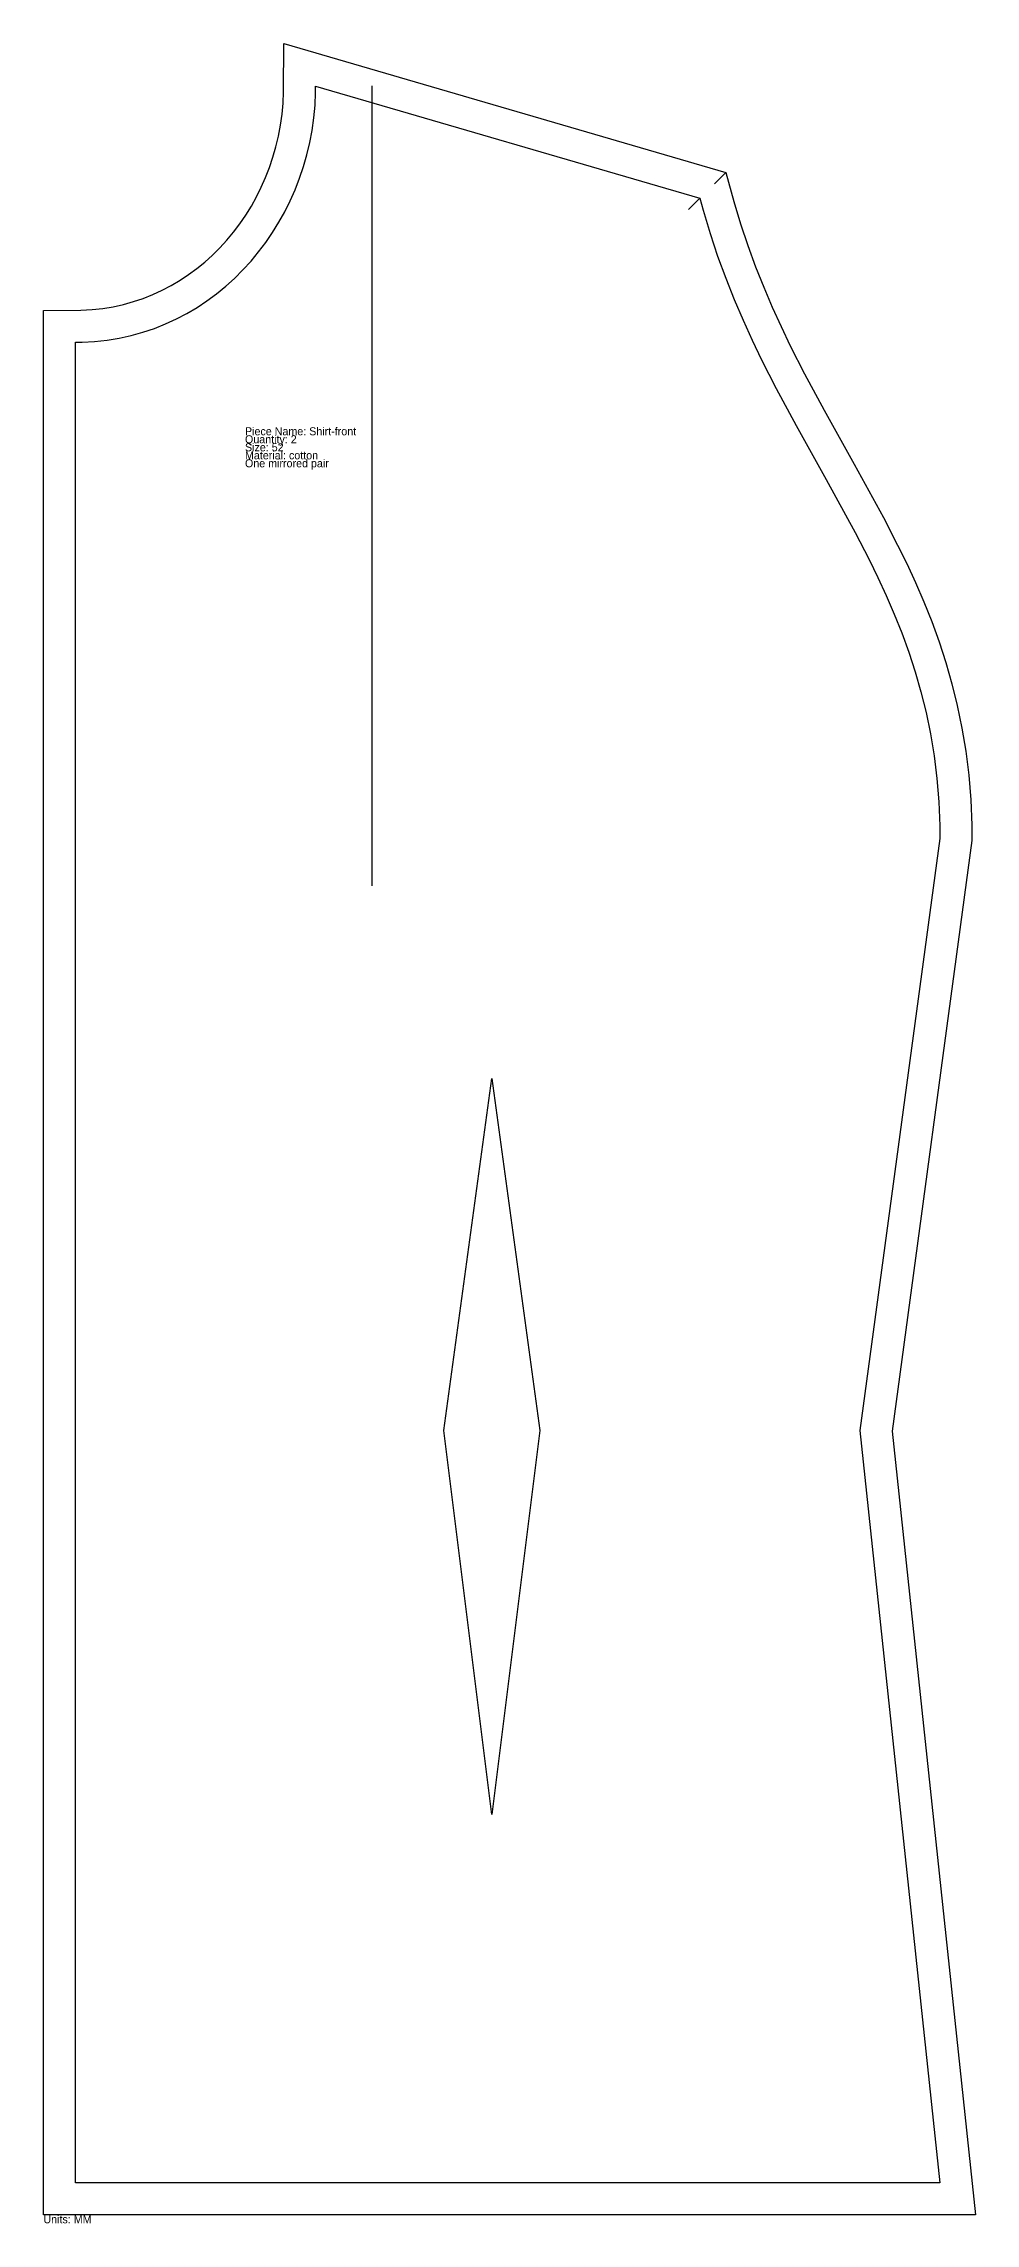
# Model space of a CAD drawing. Extents: x 0 to 13291, y -3 to 678.
# Drawn here: x 0 to 291, y -3 to 678 of the extents above; entities that cross this region are included whole.
import ezdxf

# ---------------------------------------------------------------- set-up
doc = ezdxf.new("R2010")
doc.units = 0
for name, color, linetype in [('1', 250, 'CONTINUOUS'), ('4', 250, 'CONTINUOUS'), ('7', 250, 'CONTINUOUS'), ('8', 250, 'CONTINUOUS')]:
    doc.layers.add(name, color=color, linetype=linetype)

# ---------------------------------------------------------------- blocks, each defined once
blk = doc.blocks.new('SHIRT-FRONT')
at = {"layer": '1'}
blk.add_lwpolyline([(0.05, 595.07), (11.74, 595.18), (15.19, 595.37), (18.53, 595.73), (21.81, 596.27), (25.01, 596.98), (28.15, 597.85), (31.21, 598.88), (34.2, 600.07), (37.11, 601.41), (39.95, 602.9), (42.7, 604.53), (45.37, 606.29), (47.95, 608.2), (50.44, 610.23), (52.84, 612.39), (55.13, 614.67), (57.32, 617.06), (59.4, 619.57), (61.37, 622.18), (63.23, 624.89), (64.96, 627.7), (66.58, 630.6), (68.06, 633.58), (69.41, 636.65), (70.63, 639.79), (71.71, 642.99), (72.64, 646.26), (73.43, 649.59), (74.06, 652.98), (74.55, 656.41), (74.87, 659.88), (75.04, 663.43), (75.16, 678.47), (213.22, 638.2), (215.69, 629.17), (217.81, 622.14), (220.09, 615.35), (222.5, 608.77), (225.05, 602.37), (227.72, 596.13), (230.49, 590.04), (233.35, 584.08), (237.79, 575.31), (243.9, 563.93), (253.3, 547.12), (262.47, 530.39), (266.88, 521.81), (269.72, 515.99), (272.45, 510.08), (275.06, 504.05), (277.51, 497.9), (279.81, 491.59), (281.92, 485.13), (283.83, 478.49), (285.52, 471.66), (286.97, 464.63), (288.16, 457.38), (289.08, 449.92), (289.71, 442.21), (290.03, 434.28), (290.06, 429.52), (265.13, 245.02), (291.17, 0.16), (0.05, 0.16), (0.05, 595.07)], close=True, dxfattribs=at)
at = {"layer": '4'}
for p, q in [((209.66, 634.69), (213.22, 638.2)), ((201.49, 626.66), (205.05, 630.16))]:
    blk.add_line(p, q, dxfattribs=at)
at = {"layer": '7'}
blk.add_line((102.66, 415.29), (102.66, 665.29), dxfattribs=at)
at = {"layer": '8'}
for points in [[(10.05, 585.16), (12.06, 585.18), (16.01, 585.4), (19.89, 585.82), (23.7, 586.45), (27.43, 587.27), (31.09, 588.29), (34.66, 589.49), (38.14, 590.88), (41.53, 592.43), (44.82, 594.16), (48.01, 596.05), (51.1, 598.1), (54.09, 600.29), (56.96, 602.64), (59.71, 605.12), (62.35, 607.74), (64.86, 610.49), (67.24, 613.36), (69.5, 616.34), (71.61, 619.44), (73.59, 622.64), (75.43, 625.94), (77.12, 629.34), (78.65, 632.82), (80.04, 636.39), (81.26, 640.03), (82.32, 643.74), (83.21, 647.52), (83.93, 651.35), (84.48, 655.24), (84.85, 659.18), (85.04, 663.16), (85.05, 665.16), (205.05, 630.16), (206.08, 626.41), (208.28, 619.11), (210.65, 612.04), (213.16, 605.19), (215.81, 598.55), (218.57, 592.09), (221.43, 585.8), (224.38, 579.66), (228.92, 570.69), (235.13, 559.12), (244.55, 542.28), (253.64, 525.69), (257.94, 517.33), (260.69, 511.7), (263.32, 506), (265.82, 500.22), (268.17, 494.33), (270.35, 488.33), (272.36, 482.19), (274.17, 475.9), (275.76, 469.45), (277.13, 462.81), (278.26, 455.96), (279.13, 448.9), (279.72, 441.6), (280.03, 434.05), (280.05, 430.16), (255.05, 245.16), (280.05, 10.16), (10.05, 10.16)], [(125.05, 245.16), (140.05, 355.16), (155.05, 245.16), (140.05, 125.16), (125.05, 245.16)]]:
    blk.add_lwpolyline(points, close=True, dxfattribs=at)
at = {"layer": '1'}
for s, p in [('Piece Name: Shirt-front', (62.97, 556.1)), ('Size: 52', (62.97, 551.1)), ('Quantity: 2', (62.97, 553.6)), ('One mirrored pair', (62.97, 546.1)), ('Material: cotton', (62.97, 548.6))]:
    blk.add_text(s, height=2.5, dxfattribs=at).set_placement(p)

msp = doc.modelspace()

# ---------------------------------------------------------------- block references
at = {"layer": '1'}
msp.add_blockref('SHIRT-FRONT', (0, 0), dxfattribs=at)

# ---------------------------------------------------------------- texts
msp.add_text('Units: MM', height=2.5, dxfattribs=at).set_placement((0, -2.5))

doc.saveas('drawing.dxf')
